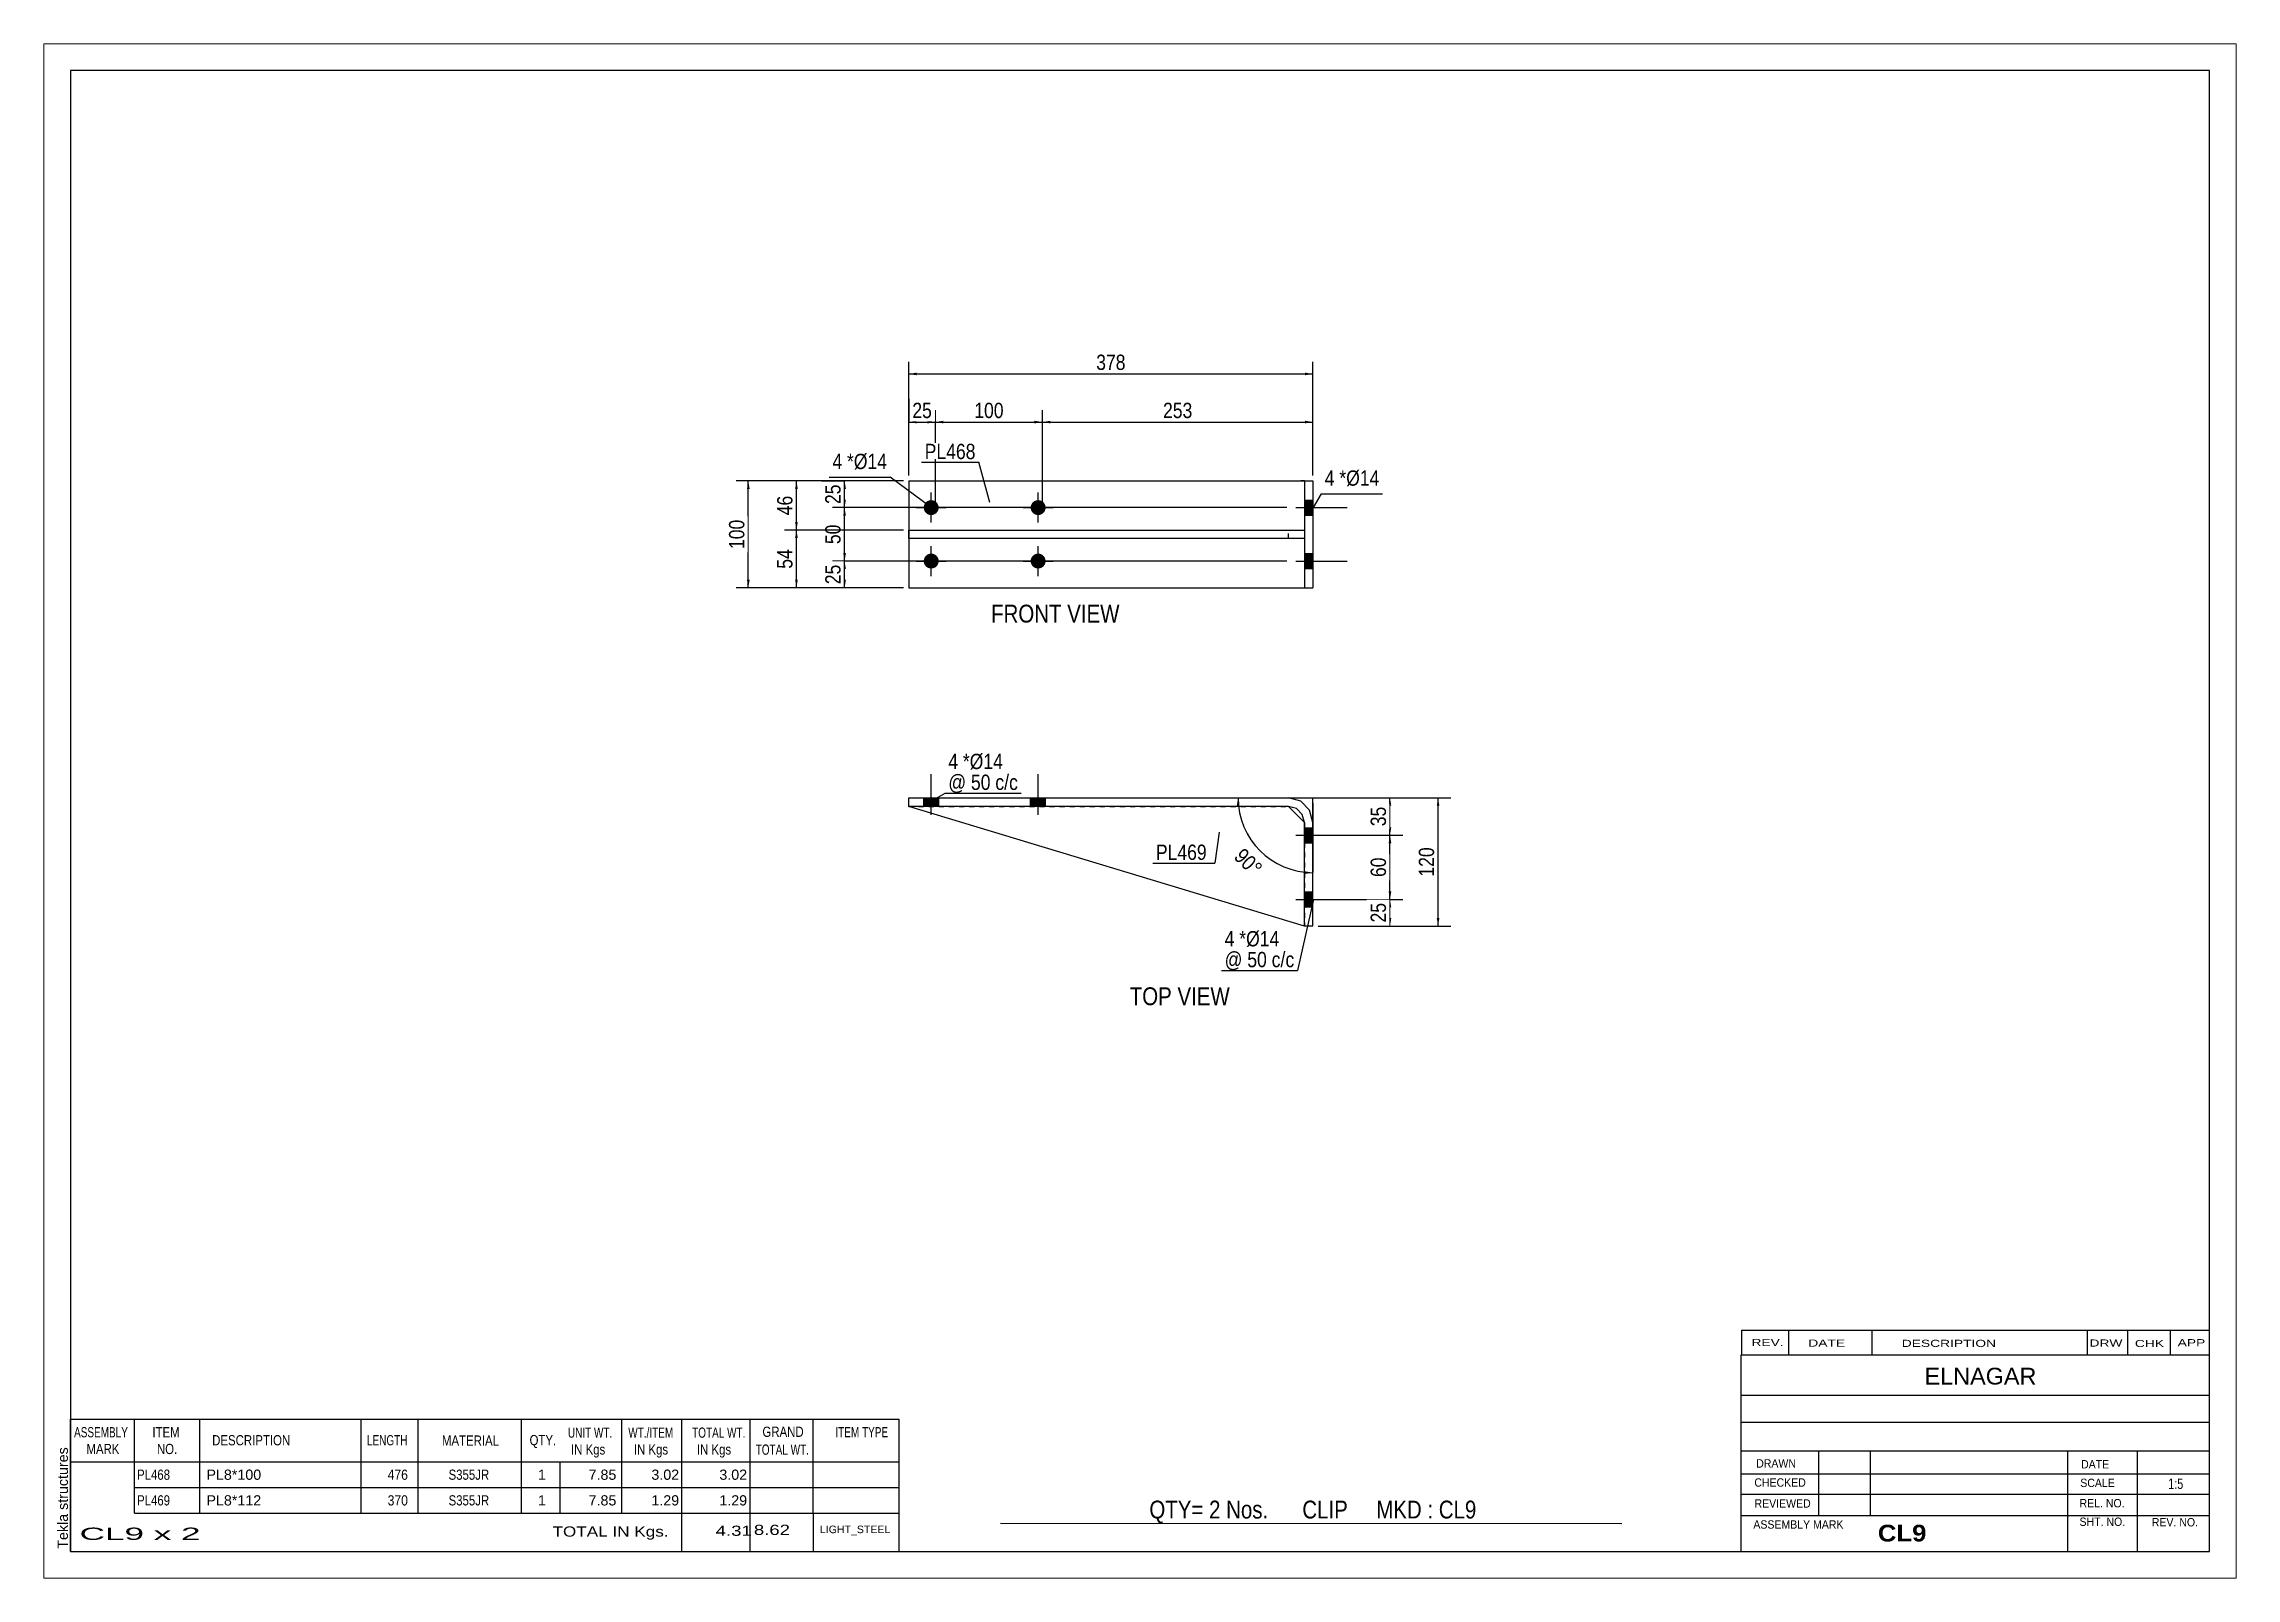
# Paper-space layout 'Layout1' of a CAD drawing. Header units: millimetres. Extents: x 0 to 410, y 0 to 287.
# The model-space entities are those that its viewports show. They can reach past a viewport. Long polylines and large blocks are cut down to what shows.
import ezdxf

# ---------------------------------------------------------------- set-up
doc = ezdxf.new("R2010")
doc.units = ezdxf.units.MM
doc.linetypes.add('DXK_LINE_DOT1', pattern=[1.8814, 0.9407, -0.9407])
doc.layers.add('Viewport layer', color=7, linetype='Continuous', plot=False)
doc.styles.add('Arial', font='ARIAL.TTF', dxfattribs={"height": 0.2})
doc.styles.add('Arial Bold', font='ARIALBD.TTF', dxfattribs={"height": 0.2})
doc.styles.add('Arial Narrow', font='ARIALN.TTF', dxfattribs={"height": 0.2})

# ---------------------------------------------------------------- blocks, each defined once
blk = doc.blocks.new('Unknown-627397307-1600')
at = {"color": 5, "linetype": 'Continuous'}
for p, q in [((405, 282), (5, 282)), ((5, 282), (5, 5)), ((405, 5), (405, 282)), ((5, 5), (405, 5))]:
    blk.add_line(p, q, dxfattribs=at)
at = {"color": 174, "linetype": 'Continuous', "style": 'Arial'}
blk.add_text('Tekla structures', height=1.9102, rotation=90, dxfattribs=at).set_placement((4.5, 5.5))
blk = doc.blocks.new('Unknown-627397307-11 - 1218')
at = {"color": 0, "linetype": 'Continuous'}
blk.add_wipeout([(201.22, 178.75), (201.22, 182.25), (177.15, 182.25), (177.15, 178.75)], dxfattribs=at)
at = {"color": 96, "linetype": 'Continuous', "style": 'Arial Narrow'}
blk.add_text('FRONT VIEW', height=3.34, dxfattribs=at).set_placement((177.15, 178.75))
blk = doc.blocks.new('Unknown-627397307-12 - 1240')
at = {"color": 0, "linetype": 'Continuous'}
blk.add_wipeout([(221.82, 107.18), (221.82, 110.68), (203.08, 110.68), (203.08, 107.18)], dxfattribs=at)
at = {"color": 96, "linetype": 'Continuous', "style": 'Arial Narrow'}
blk.add_text('TOP VIEW', height=3.34, dxfattribs=at).set_placement((203.08, 107.18))
blk = doc.blocks.new('Part-627397307-1234 - 1218')
at = {"color": 2, "linetype": 'Continuous'}
for p, q in [((161.75, 194.45), (161.75, 196.05)), ((161.75, 196.05), (235.75, 196.05)), ((235.75, 194.45), (161.75, 194.45)), ((235.75, 196.05), (235.75, 194.45))]:
    blk.add_line(p, q, dxfattribs=at)
at = {"color": 7, "linetype": 'DXK_LINE_DOT1'}
blk.add_line((232.75, 194.45), (232.75, 196.05), dxfattribs=at)
blk = doc.blocks.new('Part-627397307-1235 - 1218')
at = {"color": 2, "linetype": 'Continuous'}
for p, q in [((161.75, 205.25), (161.75, 185.25)), ((161.75, 205.25), (232.75, 205.25)), ((232.75, 205.25), (235.75, 205.25)), ((235.75, 205.25), (235.75, 185.25)), ((235.75, 205.25), (237.35, 205.25)), ((237.35, 205.25), (237.35, 185.25)), ((161.75, 185.25), (237.35, 185.25))]:
    blk.add_line(p, q, dxfattribs=at)
at = {"color": 7, "linetype": 'DXK_LINE_DOT1'}
blk.add_line((235.75, 205.25), (235.05, 205.25), dxfattribs=at)
blk = doc.blocks.new('Bolt-627397307-1236 - 1218')
at = {"linetype": 'Continuous'}
for points in [[(235.75, 201.65), (235.75, 198.85), (237.35, 198.85), (237.35, 201.65)], [(235.75, 201.65), (235.75, 198.85), (237.35, 198.85), (237.35, 201.65)], [(235.75, 191.65), (235.75, 188.85), (237.35, 188.85), (237.35, 191.65)], [(235.75, 191.65), (235.75, 188.85), (237.35, 188.85), (237.35, 191.65)]]:
    blk.add_hatch(color=3, dxfattribs=at).paths.add_polyline_path(points)
at = {"color": 3, "linetype": 'Continuous'}
for p, q in [((235.75, 201.65), (237.35, 201.65)), ((235.75, 201.65), (237.35, 201.65)), ((234.15, 200.25), (243.75, 200.25)), ((234.15, 200.25), (243.75, 200.25)), ((235.75, 198.85), (237.35, 198.85)), ((235.75, 198.85), (237.35, 198.85)), ((234.15, 190.25), (243.75, 190.25)), ((234.15, 190.25), (243.75, 190.25)), ((235.75, 191.65), (237.35, 191.65)), ((235.75, 191.65), (237.35, 191.65)), ((235.75, 188.85), (237.35, 188.85)), ((235.75, 188.85), (237.35, 188.85))]:
    blk.add_line(p, q, dxfattribs=at)
blk = doc.blocks.new('Bolt-627397307-1237 - 1218')
at = {"linetype": 'Continuous'}
for points in [[(165.95, 201.65, -1), (165.95, 198.85, -1)], [(185.95, 201.65, -1), (185.95, 198.85, -1)], [(165.95, 191.65, -1), (165.95, 188.85, -1)], [(185.95, 191.65, -1), (185.95, 188.85, -1)]]:
    blk.add_hatch(color=3, dxfattribs=at).paths.add_polyline_path(points)
at = {"color": 3, "linetype": 'Continuous'}
for p, q in [((165.95, 197.45), (165.95, 203.05)), ((185.95, 197.45), (185.95, 203.05)), ((163.15, 200.25), (168.75, 200.25)), ((183.15, 200.25), (188.75, 200.25)), ((165.95, 187.45), (165.95, 193.05)), ((185.95, 187.45), (185.95, 193.05)), ((163.15, 190.25), (168.75, 190.25)), ((183.15, 190.25), (188.75, 190.25))]:
    blk.add_line(p, q, dxfattribs=at)
blk = doc.blocks.new('Part-627397307-1241 - 1240')
at = {"color": 2, "linetype": 'Continuous'}
for p, q in [((235.75, 121.97), (161.75, 144.37)), ((232.75, 144.37), (235.75, 141.37))]:
    blk.add_line(p, q, dxfattribs=at)
at = {"color": 7, "linetype": 'DXK_LINE_DOT1'}
for p, q in [((161.75, 144.37), (232.75, 144.37)), ((235.75, 141.37), (235.75, 121.97))]:
    blk.add_line(p, q, dxfattribs=at)
blk = doc.blocks.new('Part-627397307-1242 - 1240')
at = {"color": 2, "linetype": 'Continuous'}
for p, q in [((161.75, 144.37), (161.75, 145.97)), ((161.75, 145.97), (232.75, 145.97)), ((232.75, 144.37), (161.75, 144.37)), ((235.05, 145.36), (232.75, 145.97)), ((234.25, 143.97), (232.75, 144.37)), ((235.35, 142.87), (234.25, 143.97)), ((236.73, 143.67), (235.05, 145.36)), ((237.35, 141.37), (236.73, 143.67)), ((235.75, 141.37), (235.35, 142.87)), ((235.75, 121.97), (235.75, 141.37)), ((237.35, 121.97), (237.35, 141.37)), ((237.35, 121.97), (235.75, 121.97))]:
    blk.add_line(p, q, dxfattribs=at)
blk = doc.blocks.new('Bolt-627397307-1243 - 1240')
at = {"linetype": 'Continuous'}
for points in [[(237.35, 137.57), (237.35, 140.37), (235.75, 140.37), (235.75, 137.57)], [(237.35, 137.57), (237.35, 140.37), (235.75, 140.37), (235.75, 137.57)], [(237.35, 125.57), (237.35, 128.37), (235.75, 128.37), (235.75, 125.57)], [(237.35, 125.57), (237.35, 128.37), (235.75, 128.37), (235.75, 125.57)]]:
    blk.add_hatch(color=3, dxfattribs=at).paths.add_polyline_path(points)
at = {"color": 3, "linetype": 'Continuous'}
for p, q in [((235.75, 140.37), (237.35, 140.37)), ((235.75, 140.37), (237.35, 140.37)), ((234.15, 138.97), (243.75, 138.97)), ((234.15, 138.97), (243.75, 138.97)), ((235.75, 137.57), (237.35, 137.57)), ((235.75, 137.57), (237.35, 137.57)), ((235.75, 128.37), (237.35, 128.37)), ((235.75, 128.37), (237.35, 128.37)), ((234.15, 126.97), (243.75, 126.97)), ((234.15, 126.97), (243.75, 126.97)), ((235.75, 125.57), (237.35, 125.57)), ((235.75, 125.57), (237.35, 125.57))]:
    blk.add_line(p, q, dxfattribs=at)
blk = doc.blocks.new('Bolt-627397307-1244 - 1240')
at = {"linetype": 'Continuous'}
for points in [[(167.35, 145.97), (164.55, 145.97), (164.55, 144.37), (167.35, 144.37)], [(167.35, 145.97), (164.55, 145.97), (164.55, 144.37), (167.35, 144.37)], [(187.35, 145.97), (184.55, 145.97), (184.55, 144.37), (187.35, 144.37)], [(187.35, 145.97), (184.55, 145.97), (184.55, 144.37), (187.35, 144.37)]]:
    blk.add_hatch(color=3, dxfattribs=at).paths.add_polyline_path(points)
at = {"color": 3, "linetype": 'Continuous'}
for p, q in [((165.95, 142.77), (165.95, 150.37)), ((165.95, 142.77), (165.95, 150.37)), ((185.95, 142.77), (185.95, 150.37)), ((185.95, 142.77), (185.95, 150.37)), ((164.55, 144.37), (164.55, 145.97)), ((164.55, 144.37), (164.55, 145.97)), ((167.35, 144.37), (167.35, 145.97)), ((167.35, 144.37), (167.35, 145.97)), ((184.55, 144.37), (184.55, 145.97)), ((184.55, 144.37), (184.55, 145.97)), ((187.35, 144.37), (187.35, 145.97)), ((187.35, 144.37), (187.35, 145.97))]:
    blk.add_line(p, q, dxfattribs=at)
blk = doc.blocks.new('StraightDimension-627397307-1247 - 1218')
at = {"linetype": 'Continuous'}
for points in [[(149.5, 203.75), (149.75, 205.25), (150, 203.75)], [(150, 201.75), (149.75, 200.25), (149.5, 201.75)]]:
    blk.add_hatch(color=7, dxfattribs=at).paths.add_polyline_path(points)
at = {"color": 7, "linetype": 'Continuous'}
for p, q in [((160.75, 205.25), (147.5, 205.25)), ((149.75, 200.25), (149.75, 205.25)), ((232.45, 200.25), (147.5, 200.25))]:
    blk.add_line(p, q, dxfattribs=at)
at = {"color": 0}
blk.add_wipeout([(149.6, 205.18), (145.4, 205.18), (145.4, 200.32), (149.6, 200.32)], dxfattribs=at)
at = {"color": 3, "style": 'Arial Narrow'}
blk.add_text('25', height=2.863, rotation=90.0002, dxfattribs=at).set_placement((149, 200.92))
blk = doc.blocks.new('StraightDimension-627397307-1248 - 1218')
at = {"linetype": 'Continuous'}
for points in [[(149.5, 198.75), (149.75, 200.25), (150, 198.75)], [(150, 191.75), (149.75, 190.25), (149.5, 191.75)]]:
    blk.add_hatch(color=7, dxfattribs=at).paths.add_polyline_path(points)
at = {"color": 7, "linetype": 'Continuous'}
for p, q in [((232.45, 200.25), (147.5, 200.25)), ((149.75, 190.25), (149.75, 200.25)), ((232.45, 190.25), (147.5, 190.25))]:
    blk.add_line(p, q, dxfattribs=at)
at = {"color": 0}
blk.add_wipeout([(149.6, 197.68), (145.4, 197.68), (145.4, 192.82), (149.6, 192.82)], dxfattribs=at)
at = {"color": 3, "style": 'Arial Narrow'}
blk.add_text('50', height=2.863, rotation=90.0002, dxfattribs=at).set_placement((149, 193.42))
blk = doc.blocks.new('StraightDimension-627397307-1249 - 1218')
at = {"linetype": 'Continuous'}
for points in [[(149.5, 188.75), (149.75, 190.25), (150, 188.75)], [(150, 186.75), (149.75, 185.25), (149.5, 186.75)]]:
    blk.add_hatch(color=7, dxfattribs=at).paths.add_polyline_path(points)
at = {"color": 7, "linetype": 'Continuous'}
for p, q in [((232.45, 190.25), (147.5, 190.25)), ((149.75, 185.25), (149.75, 190.25)), ((160.75, 185.25), (147.5, 185.25))]:
    blk.add_line(p, q, dxfattribs=at)
at = {"color": 0}
blk.add_wipeout([(149.6, 190.18), (145.4, 190.18), (145.4, 185.32), (149.6, 185.32)], dxfattribs=at)
at = {"color": 3, "style": 'Arial Narrow'}
blk.add_text('25', height=2.863, rotation=90.0002, dxfattribs=at).set_placement((149, 185.92))
blk = doc.blocks.new('StraightDimension-627397307-1262 - 1218')
at = {"linetype": 'Continuous'}
for points in [[(140.5, 203.75), (140.75, 205.25), (141, 203.75)], [(141, 197.55), (140.75, 196.05), (140.5, 197.55)]]:
    blk.add_hatch(color=7, dxfattribs=at).paths.add_polyline_path(points)
at = {"color": 7, "linetype": 'Continuous'}
for p, q in [((160.75, 205.25), (138.5, 205.25)), ((140.75, 196.05), (140.75, 205.25)), ((160.75, 196.05), (138.5, 196.05))]:
    blk.add_line(p, q, dxfattribs=at)
at = {"color": 0}
blk.add_wipeout([(140.6, 203.08), (136.4, 203.08), (136.4, 198.22), (140.6, 198.22)], dxfattribs=at)
at = {"color": 3, "style": 'Arial Narrow'}
blk.add_text('46', height=2.863, rotation=90.0002, dxfattribs=at).set_placement((140, 198.82))
blk = doc.blocks.new('StraightDimension-627397307-1263 - 1218')
at = {"linetype": 'Continuous'}
for points in [[(140.5, 194.55), (140.75, 196.05), (141, 194.55)], [(141, 186.75), (140.75, 185.25), (140.5, 186.75)]]:
    blk.add_hatch(color=7, dxfattribs=at).paths.add_polyline_path(points)
at = {"color": 7, "linetype": 'Continuous'}
for p, q in [((160.75, 196.05), (138.5, 196.05)), ((140.75, 185.25), (140.75, 196.05)), ((160.75, 185.25), (138.5, 185.25))]:
    blk.add_line(p, q, dxfattribs=at)
at = {"color": 0}
blk.add_wipeout([(140.6, 193.08), (136.4, 193.08), (136.4, 188.22), (140.6, 188.22)], dxfattribs=at)
at = {"color": 3, "style": 'Arial Narrow'}
blk.add_text('54', height=2.863, rotation=90.0002, dxfattribs=at).set_placement((140, 188.82))
blk = doc.blocks.new('StraightDimension-627397307-1270 - 1218')
at = {"linetype": 'Continuous'}
for points in [[(131.5, 203.75), (131.75, 205.25), (132, 203.75)], [(132, 186.75), (131.75, 185.25), (131.5, 186.75)]]:
    blk.add_hatch(color=7, dxfattribs=at).paths.add_polyline_path(points)
at = {"color": 7, "linetype": 'Continuous'}
for p, q in [((160.75, 205.25), (129.5, 205.25)), ((131.75, 185.25), (131.75, 205.25)), ((160.75, 185.25), (129.5, 185.25))]:
    blk.add_line(p, q, dxfattribs=at)
at = {"color": 0}
blk.add_wipeout([(131.6, 198.59), (127.4, 198.59), (127.4, 191.91), (131.6, 191.91)], dxfattribs=at)
at = {"color": 3, "style": 'Arial Narrow'}
blk.add_text('100', height=2.863, rotation=90.0002, dxfattribs=at).set_placement((131, 192.51))
blk = doc.blocks.new('StraightDimension-627397307-1274 - 1218')
at = {"linetype": 'Continuous'}
for points in [[(188.25, 216), (186.75, 216.25), (188.25, 216.5)], [(235.85, 216.5), (237.35, 216.25), (235.85, 216)]]:
    blk.add_hatch(color=7, dxfattribs=at).paths.add_polyline_path(points)
at = {"color": 7, "linetype": 'Continuous'}
for p, q in [((186.75, 201.25), (186.75, 218.5)), ((237.35, 206.25), (237.35, 218.5)), ((186.75, 216.25), (237.35, 216.25))]:
    blk.add_line(p, q, dxfattribs=at)
at = {"color": 0}
blk.add_wipeout([(215.39, 216.4), (215.39, 220.6), (208.71, 220.6), (208.71, 216.4)], dxfattribs=at)
at = {"color": 3, "style": 'Arial Narrow'}
blk.add_text('253', height=2.863, dxfattribs=at).set_placement((209.31, 217))
blk = doc.blocks.new('StraightDimension-627397307-1275 - 1218')
at = {"linetype": 'Continuous'}
for points in [[(168.25, 216), (166.75, 216.25), (168.25, 216.5)], [(185.25, 216.5), (186.75, 216.25), (185.25, 216)]]:
    blk.add_hatch(color=7, dxfattribs=at).paths.add_polyline_path(points)
at = {"color": 7, "linetype": 'Continuous'}
for p, q in [((166.75, 201.25), (166.75, 218.5)), ((186.75, 201.25), (186.75, 218.5)), ((166.75, 216.25), (186.75, 216.25))]:
    blk.add_line(p, q, dxfattribs=at)
at = {"color": 0}
blk.add_wipeout([(180.09, 216.4), (180.09, 220.6), (173.41, 220.6), (173.41, 216.4)], dxfattribs=at)
at = {"color": 3, "style": 'Arial Narrow'}
blk.add_text('100', height=2.863, dxfattribs=at).set_placement((174.01, 217))
blk = doc.blocks.new('StraightDimension-627397307-1276 - 1218')
at = {"linetype": 'Continuous'}
for points in [[(163.25, 216), (161.75, 216.25), (163.25, 216.5)], [(165.25, 216.5), (166.75, 216.25), (165.25, 216)]]:
    blk.add_hatch(color=7, dxfattribs=at).paths.add_polyline_path(points)
at = {"color": 7, "linetype": 'Continuous'}
for p, q in [((161.75, 206.25), (161.75, 218.5)), ((166.75, 201.25), (166.75, 218.5)), ((161.75, 216.25), (166.75, 216.25))]:
    blk.add_line(p, q, dxfattribs=at)
at = {"color": 0}
blk.add_wipeout([(166.68, 216.4), (166.68, 220.6), (161.82, 220.6), (161.82, 216.4)], dxfattribs=at)
at = {"color": 3, "style": 'Arial Narrow'}
blk.add_text('25', height=2.863, dxfattribs=at).set_placement((162.42, 217))
blk = doc.blocks.new('StraightDimension-627397307-1288 - 1218')
at = {"linetype": 'Continuous'}
for points in [[(163.25, 225), (161.75, 225.25), (163.25, 225.5)], [(235.85, 225.5), (237.35, 225.25), (235.85, 225)]]:
    blk.add_hatch(color=7, dxfattribs=at).paths.add_polyline_path(points)
at = {"color": 7, "linetype": 'Continuous'}
for p, q in [((161.75, 206.25), (161.75, 227.5)), ((237.35, 206.25), (237.35, 227.5)), ((161.75, 225.25), (237.35, 225.25))]:
    blk.add_line(p, q, dxfattribs=at)
at = {"color": 0}
blk.add_wipeout([(202.89, 225.4), (202.89, 229.6), (196.21, 229.6), (196.21, 225.4)], dxfattribs=at)
at = {"color": 3, "style": 'Arial Narrow'}
blk.add_text('378', height=2.863, dxfattribs=at).set_placement((196.81, 226))
blk = doc.blocks.new('StraightDimension-627397307-1292 - 1240')
at = {"linetype": 'Continuous'}
for points in [[(251.5, 144.47), (251.75, 145.97), (252, 144.47)], [(252, 140.47), (251.75, 138.97), (251.5, 140.47)]]:
    blk.add_hatch(color=7, dxfattribs=at).paths.add_polyline_path(points)
at = {"color": 7, "linetype": 'Continuous'}
for p, q in [((233.75, 145.97), (254.15, 145.97)), ((251.75, 138.97), (251.75, 145.97)), ((242.45, 138.97), (254.15, 138.97))]:
    blk.add_line(p, q, dxfattribs=at)
at = {"color": 0}
blk.add_wipeout([(251.6, 144.9), (247.4, 144.9), (247.4, 140.05), (251.6, 140.05)], dxfattribs=at)
at = {"color": 3, "style": 'Arial Narrow'}
blk.add_text('35', height=2.863, rotation=90.0002, dxfattribs=at).set_placement((251, 140.65))
blk = doc.blocks.new('StraightDimension-627397307-1293 - 1240')
at = {"linetype": 'Continuous'}
for points in [[(251.5, 137.47), (251.75, 138.97), (252, 137.47)], [(252, 128.47), (251.75, 126.97), (251.5, 128.47)]]:
    blk.add_hatch(color=7, dxfattribs=at).paths.add_polyline_path(points)
at = {"color": 7, "linetype": 'Continuous'}
for p, q in [((242.45, 138.97), (254.15, 138.97)), ((251.75, 126.97), (251.75, 138.97)), ((242.45, 126.97), (254.15, 126.97))]:
    blk.add_line(p, q, dxfattribs=at)
at = {"color": 0}
blk.add_wipeout([(251.6, 135.4), (247.4, 135.4), (247.4, 130.55), (251.6, 130.55)], dxfattribs=at)
at = {"color": 3, "style": 'Arial Narrow'}
blk.add_text('60', height=2.863, rotation=90.0002, dxfattribs=at).set_placement((251, 131.15))
blk = doc.blocks.new('StraightDimension-627397307-1294 - 1240')
at = {"linetype": 'Continuous'}
for points in [[(251.5, 125.47), (251.75, 126.97), (252, 125.47)], [(252, 123.47), (251.75, 121.97), (251.5, 123.47)]]:
    blk.add_hatch(color=7, dxfattribs=at).paths.add_polyline_path(points)
at = {"color": 7, "linetype": 'Continuous'}
for p, q in [((242.45, 126.97), (254.15, 126.97)), ((251.75, 121.97), (251.75, 126.97)), ((238.35, 121.97), (254.15, 121.97))]:
    blk.add_line(p, q, dxfattribs=at)
at = {"color": 0}
blk.add_wipeout([(251.6, 126.9), (247.4, 126.9), (247.4, 122.05), (251.6, 122.05)], dxfattribs=at)
at = {"color": 3, "style": 'Arial Narrow'}
blk.add_text('25', height=2.863, rotation=90.0002, dxfattribs=at).set_placement((251, 122.65))
blk = doc.blocks.new('StraightDimension-627397307-1304 - 1240')
at = {"linetype": 'Continuous'}
for points in [[(260.5, 144.47), (260.75, 145.97), (261, 144.47)], [(261, 123.47), (260.75, 121.97), (260.5, 123.47)]]:
    blk.add_hatch(color=7, dxfattribs=at).paths.add_polyline_path(points)
at = {"color": 7, "linetype": 'Continuous'}
for p, q in [((233.75, 145.97), (263.15, 145.97)), ((260.75, 121.97), (260.75, 145.97)), ((238.35, 121.97), (263.15, 121.97))]:
    blk.add_line(p, q, dxfattribs=at)
at = {"color": 0}
blk.add_wipeout([(260.6, 137.32), (256.4, 137.32), (256.4, 130.63), (260.6, 130.63)], dxfattribs=at)
at = {"color": 3, "style": 'Arial Narrow'}
blk.add_text('120', height=2.863, rotation=90.0002, dxfattribs=at).set_placement((260, 131.23))
blk = doc.blocks.new('AngleDimension-627397307-1626 - 1240')
at = {"linetype": 'Continuous'}
for points in [[(223.09, 144.47), (223.34, 145.97), (223.59, 144.47)], [(235.85, 132.22), (237.35, 131.97), (235.85, 131.72)]]:
    blk.add_hatch(color=7, dxfattribs=at).paths.add_polyline_path(points)
at = {"color": 7, "linetype": 'Continuous'}
for p, q in [((223.34, 145.97), (237.35, 145.97)), ((237.35, 131.97), (237.35, 145.97)), ((237.35, 144.97), (237.35, 131.97))]:
    blk.add_line(p, q, dxfattribs=at)
blk.add_arc((237.35, 145.97), 14.01, 180, 270, dxfattribs=at)
at = {"color": 0}
blk.add_wipeout([(226.12, 130.18), (229.09, 133.15), (224.53, 137.72), (221.56, 134.75)], dxfattribs=at)
at = {"color": 3, "style": 'Arial Narrow'}
blk.add_text('90°', height=2.863, rotation=-45.0001, dxfattribs=at).set_placement((222.4, 134.75))
blk = doc.blocks.new('CBS_BOM-627397307-1831')
at = {"color": 7, "linetype": 'Continuous'}
for p, q in [((4.97, 21.77), (4.97, 29.77)), ((4.97, 29.77), (159.89, 29.77)), ((16.97, 21.77), (16.97, 29.77)), ((29.16, 21.77), (29.16, 29.77)), ((59.32, 21.77), (59.32, 29.77)), ((70, 21.77), (70, 29.77)), ((89.32, 21.77), (89.32, 29.77)), ((108.12, 21.77), (108.12, 29.77)), ((119.33, 21.77), (119.33, 29.77)), ((132.12, 21.77), (132.12, 29.77)), ((143.87, 21.77), (143.87, 29.77)), ((159.89, 29.76), (159.89, 21.78)), ((4.97, 21.77), (159.89, 21.77)), ((4.97, 16.97), (4.97, 21.77)), ((16.97, 16.97), (16.97, 21.77)), ((29.16, 16.97), (29.16, 21.77)), ((59.32, 16.97), (59.32, 21.77)), ((70, 16.97), (70, 21.77)), ((89.32, 16.97), (89.32, 21.77)), ((96.58, 16.97), (96.58, 21.77)), ((108.12, 16.97), (108.12, 21.77)), ((119.33, 16.97), (119.33, 21.77)), ((132.12, 16.97), (132.12, 21.77)), ((143.89, 16.97), (143.89, 21.77)), ((159.89, 21.76), (159.89, 16.97)), ((4.97, 12.17), (4.97, 16.97)), ((16.97, 16.97), (159.89, 16.97)), ((16.97, 12.17), (16.97, 16.97)), ((29.16, 12.17), (29.16, 16.97)), ((59.32, 12.17), (59.32, 16.97)), ((70, 12.17), (70, 16.97)), ((89.32, 12.17), (89.32, 16.97)), ((96.58, 12.17), (96.58, 16.97)), ((108.12, 12.17), (108.12, 16.97)), ((119.33, 12.17), (119.33, 16.97)), ((132.12, 12.17), (132.12, 16.97)), ((143.89, 12.17), (143.89, 16.97)), ((159.89, 16.96), (159.89, 12.17)), ((4.97, 4.97), (4.97, 12.15)), ((16.97, 12.17), (159.89, 12.17)), ((119.33, 4.97), (119.33, 12.15)), ((132.12, 4.97), (132.12, 12.15)), ((143.93, 4.97), (143.93, 12.15)), ((159.89, 12.17), (159.89, 4.97)), ((4.97, 4.97), (159.89, 4.97))]:
    blk.add_line(p, q, dxfattribs=at)
at = {"color": 3, "linetype": 'Continuous', "style": 'Arial'}
for s, height, width, p in [('ASSEMBLY', 1.91, 0.7, (5.65, 26.34)), ('MARK', 1.91, 0.8, (7.97, 23.21)), ('ITEM', 1.91, 0.8, (20.3, 26.34)), ('NO.', 1.91, 0.8, (21.15, 23.21)), ('DESCRIPTION', 1.9102, 0.8, (31.48, 24.84)), ('LENGTH', 1.91, 0.7, (60.43, 24.84)), ('MATERIAL', 1.91, 0.8, (74.45, 24.79)), ('QTY.', 1.91, 0.8, (90.84, 24.87)), ('UNIT WT.', 1.91, 0.7, (98.01, 26.27)), ('IN Kgs', 1.91, 0.8, (98.59, 23.13)), ('WT./ITEM', 1.91, 0.7, (109.3, 26.27)), ('IN Kgs', 1.91, 0.8, (110.34, 23.13)), ('TOTAL WT.', 1.91, 0.7, (121.24, 26.27)), ('IN Kgs', 1.91, 0.8, (122.13, 23.13)), ('TOTAL WT.', 1.91, 0.7, (133.13, 23.09)), ('GRAND', 1.91, 0.8, (134.39, 26.43)), ('ITEM TYPE', 1.91, 0.7, (148.03, 26.35))]:
    blk.add_text(s, height=height, dxfattribs=dict(at, width=width)).set_placement(p)
at = {"color": 7, "linetype": 'Continuous', "style": 'Arial'}
for s, width, p in [('PL468', 0.8, (17.43, 18.4)), ('476', 0.85, (64.3, 18.4)), ('S355JR', 0.8, (75.69, 18.4)), ('PL469', 0.8, (17.43, 13.6)), ('370', 0.85, (64.3, 13.6)), ('S355JR', 0.8, (75.69, 13.6))]:
    blk.add_text(s, height=1.91, dxfattribs=dict(at, width=width)).set_placement(p)
for s, p in [('PL8*100', (30.41, 18.4)), ('1', (92.41, 18.4)), ('7.85', (101.88, 18.4)), ('3.02', (113.62, 18.4)), ('3.02', (126.33, 18.4)), ('PL8*112', (30.41, 13.6)), ('1', (92.41, 13.6)), ('7.85', (101.88, 13.6)), ('1.29', (113.62, 13.6)), ('1.29', (126.33, 13.6))]:
    blk.add_text(s, height=1.91, dxfattribs=at).set_placement(p)
at = {"color": 6, "linetype": 'Continuous', "style": 'Arial'}
for s, height, width, p in [('CL9 x 2', 2.292, 2.05, (6.69, 7.16)), ('TOTAL IN Kgs.', 1.9102, 1.2, (95.13, 7.77)), ('4.31', 1.91, 1.3, (125.65, 7.92)), ('8.62', 1.91, 1.3, (132.79, 8.08))]:
    blk.add_text(s, height=height, dxfattribs=dict(at, width=width)).set_placement(p)
blk.add_text('LIGHT_STEEL', height=1.4135, dxfattribs=at).set_placement((145.14, 8.42))
blk = doc.blocks.new('CBS_CALLOFF-627397307-1832')
at = {"color": 7, "linetype": 'Continuous'}
blk.add_line((178.88, 10.27), (295.11, 10.25), dxfattribs=at)
at = {"color": 3, "linetype": 'Continuous', "style": 'Arial Narrow'}
blk.add_text('QTY= 2 Nos.      CLIP     MKD : CL9', height=3.3405, dxfattribs=at).set_placement((206.75, 11.16))
blk = doc.blocks.new('CBS_NAME_BLOG-627397307-1833')
at = {"color": 7, "linetype": 'Continuous'}
for p, q in [((317.41, 41.75), (404.93, 41.75)), ((317.41, 5.04), (317.41, 41.75)), ((317.41, 34.21), (404.93, 34.21)), ((317.48, 29.16), (405, 29.16)), ((317.41, 23.79), (404.93, 23.79)), ((331.93, 11.68), (331.93, 23.78)), ((341.62, 11.71), (341.62, 23.78)), ((378.53, 5.04), (378.53, 23.77)), ((391.58, 5.04), (391.58, 23.78)), ((317.42, 19.49), (405, 19.51)), ((317.41, 15.74), (404.93, 15.74)), ((317.41, 11.7), (404.93, 11.7)), ((317.41, 5), (405, 5))]:
    blk.add_line(p, q, dxfattribs=at)
at = {"color": 3, "linetype": 'Continuous', "style": 'Arial'}
blk.add_text('ELNAGAR', height=3.133, dxfattribs=at).set_placement((351.73, 36.22))
at = {"color": 3, "linetype": 'Continuous'}
for s, height, style, width, p in [('DRAWN', 1.566, 'Arial', 0.9, (320.24, 20.68)), ('DATE', 1.566, 'Arial', 0.9, (381, 20.52)), ('CHECKED', 1.566, 'Arial', 0.9, (319.89, 17.11)), ('SCALE', 1.566, 'Arial', 0.9, (380.85, 17.04)), ('1:5', 1.957, 'Arial Narrow', 0.9, (397.3, 16.68)), ('REVIEWED', 1.566, 'Arial', 0.9, (319.93, 13.19)), ('REL. NO.', 1.566, 'Arial', 0.9, (380.71, 13.24)), ('ASSEMBLY MARK', 1.5663, 'Arial', 0.9, (319.71, 9.26)), ('CL9', 3.131, 'Arial Bold', 1.1, (342.99, 6.86)), ('SHT. NO.', 1.566, 'Arial', 0.9, (380.71, 9.77)), ('REV. NO.', 1.566, 'Arial', 0.9, (394.23, 9.68))]:
    blk.add_text(s, height=height, dxfattribs=dict(at, style=style, width=width)).set_placement(p)
blk = doc.blocks.new('CBS_REVISION-627397307-1834')
at = {"color": 7, "linetype": 'Continuous'}
for p, q in [((317.49, 46.38), (404.99, 46.38)), ((317.49, 46.38), (317.49, 41.75)), ((326.29, 46.38), (326.29, 41.75)), ((341.88, 46.38), (341.88, 41.81)), ((382.14, 46.38), (382.14, 41.75)), ((389.68, 46.38), (389.68, 41.75)), ((397.63, 46.38), (397.63, 41.75)), ((317.49, 41.75), (404.99, 41.75))]:
    blk.add_line(p, q, dxfattribs=at)
at = {"color": 7, "style": 'Arial Narrow', "width": 1.7}
for s, height, p in [('REV.', 1.326, (319.35, 43.43)), ('DATE', 1.326, (329.98, 43.31)), ('DESCRIPTION', 1.3257, (347.46, 43.26)), ('DRW', 1.326, (382.57, 43.32)), ('CHK', 1.326, (391.06, 43.23)), ('APP', 1.326, (399.06, 43.38))]:
    blk.add_text(s, height=height, dxfattribs=at).set_placement(p)
blk = doc.blocks.new('Mark-627397307-1315 - 1218')
at = {"color": 0}
blk.add_wipeout([(241.38, 204.35), (241.38, 207.35), (239.55, 207.35), (239.55, 204.35)], dxfattribs=at)
blk.add_wipeout([(241.38, 204.35), (241.38, 207.35), (239.55, 207.35), (239.55, 204.35)], dxfattribs=at)
at = {"color": 7, "linetype": 'Continuous'}
blk.add_line((237.45, 200.25), (238.95, 202.85), dxfattribs=at)
at = {"color": 0}
blk.add_wipeout([(243.56, 204.35), (243.56, 207.35), (242.28, 207.35), (242.28, 204.35)], dxfattribs=at)
blk.add_wipeout([(243.56, 204.35), (243.56, 207.35), (242.28, 207.35), (242.28, 204.35)], dxfattribs=at)
at = {"color": 3, "style": 'Arial Narrow'}
blk.add_text('4', height=2.86, dxfattribs=at).set_placement((239.55, 204.35))
at = {"color": 0}
blk.add_wipeout([(249.77, 204.35), (249.77, 207.35), (243.56, 207.35), (243.56, 204.35)], dxfattribs=at)
blk.add_wipeout([(249.77, 204.35), (249.77, 207.35), (243.56, 207.35), (243.56, 204.35)], dxfattribs=at)
at = {"color": 7, "linetype": 'Continuous'}
blk.add_line((238.95, 202.85), (250.37, 202.85), dxfattribs=at)
at = {"color": 3, "style": 'Arial Narrow'}
for s, height, p in [('*', 2.86, (242.28, 204.35)), ('Ø14', 2.863, (243.56, 204.35))]:
    blk.add_text(s, height=height, dxfattribs=at).set_placement(p)
blk = doc.blocks.new('Mark-627397307-1310 - 1218')
at = {"color": 0}
blk.add_wipeout([(174.25, 209.32), (174.25, 212.32), (164.74, 212.32), (164.74, 209.32)], dxfattribs=at)
blk.add_wipeout([(174.25, 209.32), (174.25, 212.32), (164.74, 212.32), (164.74, 209.32)], dxfattribs=at)
at = {"color": 7, "linetype": 'Continuous'}
for p in [(164.14, 208.72), (176.93, 201.19)]:
    blk.add_line(p, (174.85, 208.72), dxfattribs=at)
at = {"color": 3, "style": 'Arial Narrow'}
blk.add_text('PL468', height=2.863, dxfattribs=at).set_placement((164.74, 209.32))
blk = doc.blocks.new('Mark-627397307-1316 - 1218')
at = {"color": 0}
blk.add_wipeout([(149.3, 207.46), (149.3, 210.46), (147.48, 210.46), (147.48, 207.46)], dxfattribs=at)
blk.add_wipeout([(149.3, 207.46), (149.3, 210.46), (147.48, 210.46), (147.48, 207.46)], dxfattribs=at)
blk.add_wipeout([(151.48, 207.46), (151.48, 210.46), (150.2, 210.46), (150.2, 207.46)], dxfattribs=at)
blk.add_wipeout([(151.48, 207.46), (151.48, 210.46), (150.2, 210.46), (150.2, 207.46)], dxfattribs=at)
at = {"color": 3, "style": 'Arial Narrow'}
blk.add_text('4', height=2.86, dxfattribs=at).set_placement((147.48, 207.46))
at = {"color": 0}
blk.add_wipeout([(157.7, 207.46), (157.7, 210.46), (151.48, 210.46), (151.48, 207.46)], dxfattribs=at)
blk.add_wipeout([(157.7, 207.46), (157.7, 210.46), (151.48, 210.46), (151.48, 207.46)], dxfattribs=at)
at = {"color": 7, "linetype": 'Continuous'}
for p in [(146.88, 205.96), (165.95, 200.25)]:
    blk.add_line(p, (158.3, 205.96), dxfattribs=at)
at = {"color": 3, "style": 'Arial Narrow'}
for s, height, p in [('*', 2.86, (150.2, 207.46)), ('Ø14', 2.863, (151.48, 207.46))]:
    blk.add_text(s, height=height, dxfattribs=at).set_placement(p)
blk = doc.blocks.new('Mark-627397307-1313 - 1240')
at = {"color": 0}
blk.add_wipeout([(222.66, 118.18), (222.66, 121.18), (220.83, 121.18), (220.83, 118.18)], dxfattribs=at)
blk.add_wipeout([(222.66, 118.18), (222.66, 121.18), (220.83, 121.18), (220.83, 118.18)], dxfattribs=at)
blk.add_wipeout([(224.84, 118.18), (224.84, 121.18), (223.56, 121.18), (223.56, 118.18)], dxfattribs=at)
blk.add_wipeout([(224.84, 118.18), (224.84, 121.18), (223.56, 121.18), (223.56, 118.18)], dxfattribs=at)
blk.add_wipeout([(231.05, 118.18), (231.05, 121.18), (224.84, 121.18), (224.84, 118.18)], dxfattribs=at)
blk.add_wipeout([(231.05, 118.18), (231.05, 121.18), (224.84, 121.18), (224.84, 118.18)], dxfattribs=at)
at = {"color": 3, "style": 'Arial Narrow'}
blk.add_text('*', height=2.86, dxfattribs=at).set_placement((223.56, 118.18))
at = {"color": 0}
blk.add_wipeout([(233.85, 114.28), (233.85, 117.28), (220.83, 117.28), (220.83, 114.28)], dxfattribs=at)
blk.add_wipeout([(233.85, 114.28), (233.85, 117.28), (220.83, 117.28), (220.83, 114.28)], dxfattribs=at)
at = {"color": 7, "linetype": 'Continuous'}
for p in [(237.45, 126.97), (220.23, 113.68)]:
    blk.add_line(p, (234.45, 113.68), dxfattribs=at)
at = {"color": 3, "style": 'Arial Narrow'}
for s, height, p in [('4', 2.86, (220.83, 118.18)), ('Ø14', 2.863, (224.84, 118.18)), ('@ 50 c/', 2.863, (220.83, 114.28)), ('c', 2.86, (232.21, 114.28))]:
    blk.add_text(s, height=height, dxfattribs=at).set_placement(p)
blk = doc.blocks.new('Mark-627397307-1307 - 1240')
at = {"color": 0}
blk.add_wipeout([(217.49, 134.35), (217.49, 137.35), (207.98, 137.35), (207.98, 134.35)], dxfattribs=at)
blk.add_wipeout([(217.49, 134.35), (217.49, 137.35), (207.98, 137.35), (207.98, 134.35)], dxfattribs=at)
at = {"color": 7, "linetype": 'Continuous'}
for p in [(219.81, 139.51), (207.38, 133.75)]:
    blk.add_line(p, (218.99, 133.75), dxfattribs=at)
at = {"color": 3, "style": 'Arial Narrow'}
blk.add_text('PL469', height=2.863, dxfattribs=at).set_placement((207.98, 134.35))
blk = doc.blocks.new('Mark-627397307-1314 - 1240')
at = {"color": 0}
blk.add_wipeout([(170.98, 151.34), (170.98, 154.34), (169.15, 154.34), (169.15, 151.34)], dxfattribs=at)
blk.add_wipeout([(170.98, 151.34), (170.98, 154.34), (169.15, 154.34), (169.15, 151.34)], dxfattribs=at)
blk.add_wipeout([(173.15, 151.34), (173.15, 154.34), (171.88, 154.34), (171.88, 151.34)], dxfattribs=at)
blk.add_wipeout([(173.15, 151.34), (173.15, 154.34), (171.88, 154.34), (171.88, 151.34)], dxfattribs=at)
blk.add_wipeout([(179.37, 151.34), (179.37, 154.34), (173.15, 154.34), (173.15, 151.34)], dxfattribs=at)
blk.add_wipeout([(179.37, 151.34), (179.37, 154.34), (173.15, 154.34), (173.15, 151.34)], dxfattribs=at)
at = {"color": 3, "style": 'Arial Narrow'}
blk.add_text('*', height=2.86, dxfattribs=at).set_placement((171.88, 151.34))
at = {"color": 0}
blk.add_wipeout([(182.17, 147.44), (182.17, 150.44), (169.15, 150.44), (169.15, 147.44)], dxfattribs=at)
blk.add_wipeout([(182.17, 147.44), (182.17, 150.44), (169.15, 150.44), (169.15, 147.44)], dxfattribs=at)
at = {"color": 7, "linetype": 'Continuous'}
for p, q in [((165.95, 145.34), (168.55, 146.84)), ((168.55, 146.84), (182.77, 146.84))]:
    blk.add_line(p, q, dxfattribs=at)
at = {"color": 3, "style": 'Arial Narrow'}
for s, height, p in [('4', 2.86, (169.15, 151.34)), ('Ø14', 2.863, (173.15, 151.34)), ('@ 50 c/', 2.863, (169.15, 147.44)), ('c', 2.86, (180.52, 147.44))]:
    blk.add_text(s, height=height, dxfattribs=at).set_placement(p)

msp = doc.modelspace()

# ---------------------------------------------------------------- block references
for name in ['Unknown-627397307-1600', 'Part-627397307-1235 - 1218', 'Bolt-627397307-1237 - 1218', 'Bolt-627397307-1236 - 1218', 'Part-627397307-1234 - 1218', 'Bolt-627397307-1244 - 1240', 'Part-627397307-1242 - 1240', 'Part-627397307-1241 - 1240', 'Bolt-627397307-1243 - 1240', 'CBS_REVISION-627397307-1834', 'CBS_NAME_BLOG-627397307-1833', 'CBS_BOM-627397307-1831', 'CBS_CALLOFF-627397307-1832']:
    msp.add_blockref(name, (0, 0))

# ---------------------------------------------------------------- next in the draw order: block references
for name in ['StraightDimension-627397307-1247 - 1218', 'Unknown-627397307-11 - 1218', 'Mark-627397307-1314 - 1240', 'StraightDimension-627397307-1292 - 1240', 'Unknown-627397307-12 - 1240']:
    msp.add_blockref(name, (0, 0))

# ---------------------------------------------------------------- next in the draw order: block references
for name in ['StraightDimension-627397307-1248 - 1218', 'StraightDimension-627397307-1293 - 1240']:
    msp.add_blockref(name, (0, 0))

# ---------------------------------------------------------------- next in the draw order: block references
for name in ['StraightDimension-627397307-1274 - 1218', 'StraightDimension-627397307-1262 - 1218', 'StraightDimension-627397307-1249 - 1218', 'StraightDimension-627397307-1294 - 1240']:
    msp.add_blockref(name, (0, 0))

# ---------------------------------------------------------------- next in the draw order: block references
for name in ['StraightDimension-627397307-1275 - 1218', 'StraightDimension-627397307-1263 - 1218', 'StraightDimension-627397307-1304 - 1240']:
    msp.add_blockref(name, (0, 0))

# ---------------------------------------------------------------- next in the draw order: block references
for name in ['StraightDimension-627397307-1270 - 1218', 'AngleDimension-627397307-1626 - 1240', 'Mark-627397307-1313 - 1240']:
    msp.add_blockref(name, (0, 0))

# ---------------------------------------------------------------- next in the draw order: block references
for name in ['StraightDimension-627397307-1276 - 1218', 'Mark-627397307-1307 - 1240']:
    msp.add_blockref(name, (0, 0))

# ---------------------------------------------------------------- next in the draw order: block references
msp.add_blockref('StraightDimension-627397307-1288 - 1218', (0, 0))

# ---------------------------------------------------------------- next in the draw order: block references
for name in ['Mark-627397307-1310 - 1218', 'Mark-627397307-1315 - 1218']:
    msp.add_blockref(name, (0, 0))

# ---------------------------------------------------------------- next in the draw order: block references
msp.add_blockref('Mark-627397307-1316 - 1218', (0, 0))

psp = doc.layouts.get("Layout1")

# ---------------------------------------------------------------- viewports
at = {"layer": 'Viewport layer', "view_target_point": (205, 143.5)}
psp.add_viewport(center=(205, 143.5), size=(410, 287), view_center_point=(0, 0), view_height=287, dxfattribs=at)

doc.saveas('drawing.dxf')
